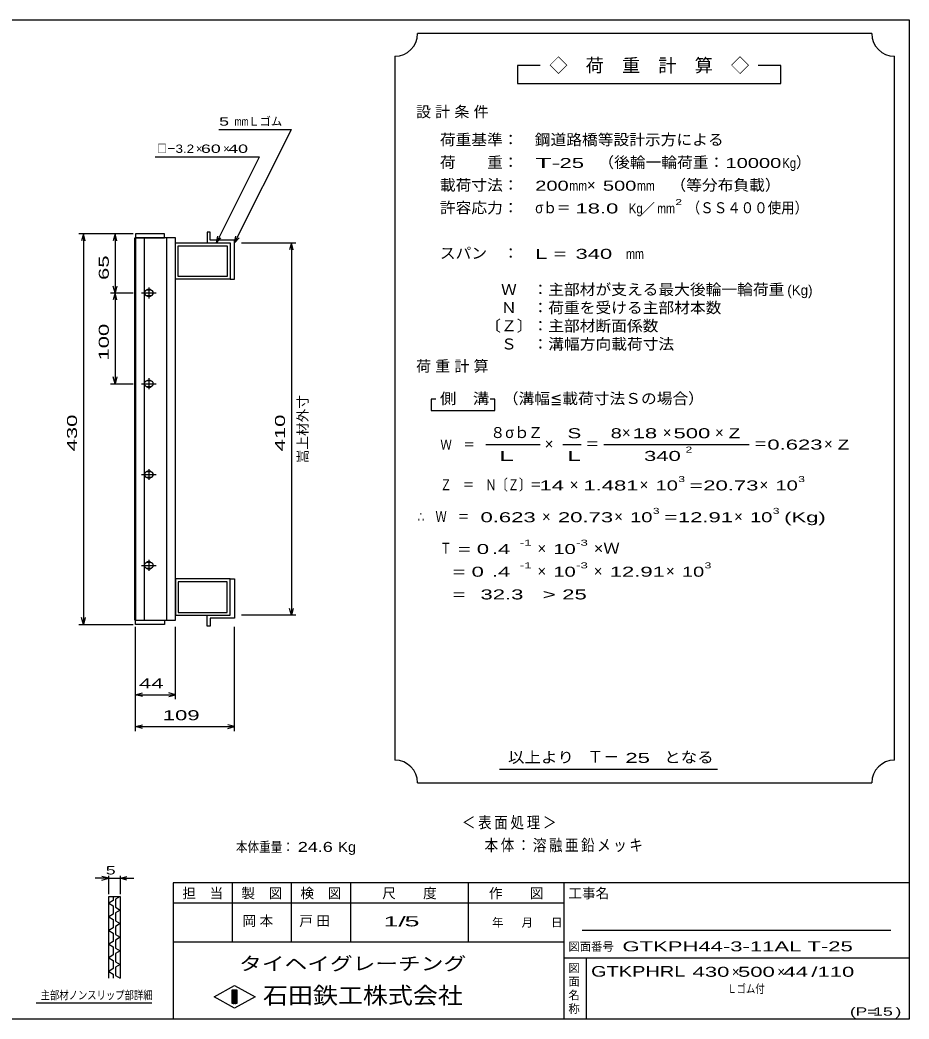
# Model space of a CAD drawing. Units: millimetres, scale not verified. Extents: x -910 to 866, y -641 to 527.
# Drawn here: x -113 to 866, y -573 to 527 of the extents above; entities that cross this region are included whole.
import ezdxf
from ezdxf.enums import TextEntityAlignment as Align

# ---------------------------------------------------------------- set-up
doc = ezdxf.new("R2010")
doc.units = ezdxf.units.MM
doc.header["$LTSCALE"] = 5
for name, color, linetype, lineweight in [('0_2', 150, 'Continuous', 25), ('16', 3, 'Continuous', 25), ('22', 4, 'Continuous', 25), ('24', 2, 'Continuous', 25), ('32', 4, 'Continuous', 25)]:
    doc.layers.add(name, color=color, linetype=linetype, lineweight=lineweight)
doc.styles.add('ベクトル', font='')
doc.styles.get('ベクトル').set_extended_font_data('ベクトル')

msp = doc.modelspace()

# ---------------------------------------------------------------- linework, layer by layer
at = {"layer": '0_2'}
for p, q in [((-864.5, 526.75), (865.5, 526.75)), ((865.5, 526.75), (865.5, -573.25)), ((865.5, -423.25), (55.5, -423.25)), ((55.5, -423.25), (55.5, -573.25)), ((120.5, -423.25), (120.5, -488.25)), ((185.5, -488.25), (185.5, -423.25)), ((250.5, -423.25), (250.5, -488.25)), ((380.5, -488.25), (380.5, -423.25)), ((485.5, -423.25), (485.5, -573.25)), ((485.5, -445.75), (55.5, -445.75)), ((845.5, -475.75), (505.5, -475.75)), ((55.5, -488.25), (485.5, -488.25)), ((485.5, -505.75), (865.5, -505.75)), ((510.5, -573.25), (510.5, -505.75)), ((100.5, -548.75), (123, -536.25)), ((123, -536.25), (145.5, -548.75)), ((123, -561.25), (100.5, -548.75)), ((120.5, -541.25), (125.5, -541.25)), ((120.5, -556.25), (120.5, -541.25)), ((120.5, -541.25), (121.5, -541.25)), ((121.5, -541.25), (121.5, -556.25)), ((122.5, -556.25), (122.5, -541.25)), ((122.5, -541.25), (123.5, -541.25)), ((145.5, -548.75), (123, -561.25)), ((123.5, -541.25), (123.5, -556.25)), ((124.5, -556.25), (124.5, -541.25)), ((124.5, -541.25), (125.5, -541.25)), ((125.5, -541.25), (125.5, -556.25)), ((125.5, -541.25), (125.5, -556.25)), ((125.5, -556.25), (120.5, -556.25)), ((121.5, -556.25), (122.5, -556.25)), ((123.5, -556.25), (124.5, -556.25)), ((865.5, -573.25), (-864.5, -573.25))]:
    msp.add_line(p, q, dxfattribs=at)
at = {"layer": '16'}
for p, q in [((13.3, -134.25), (13.3, 286.75)), ((13.3, 286.75), (14, 286.75)), ((46, 291.25), (14, 291.25)), ((14, 291.25), (14, 286.75)), ((14, 286.75), (46, 286.75)), ((14, 286.75), (14, -134.25)), ((58, 286.75), (14, 286.75)), ((23.5, 286.75), (23.5, -134.25)), ((46, 286.75), (46, 291.25)), ((48.5, -134.25), (48.5, 286.75)), ((58, -134.25), (58, 286.75)), ((96, 293.25), (93, 293.25)), ((93, 293.25), (93, 281.25)), ((96, 284.25), (96, 293.25)), ((58, 281.25), (118, 281.25)), ((58, 241.25), (58, 281.25)), ((61, 278.25), (115, 278.25)), ((61, 244.25), (61, 278.25)), ((93, 281.25), (118, 281.25)), ((123, 284.25), (96, 284.25)), ((115, 278.25), (115, 244.25)), ((118, 281.25), (118, 241.25)), ((118, 281.25), (118, 241.25)), ((123, 241.25), (123, 284.25)), ((115, 244.25), (61, 244.25)), ((28.5, 232.25), (28.5, 220.25)), ((118, 241.25), (58, 241.25)), ((118, 241.25), (123, 241.25)), ((20.5, 226.25), (36.5, 226.25)), ((30.5, 229.25), (26.5, 229.25)), ((26.5, 223.25), (30.5, 223.25)), ((28.5, 132.25), (28.5, 120.25)), ((20.5, 126.25), (36.5, 126.25)), ((30.5, 129.25), (26.5, 129.25)), ((26.5, 123.25), (30.5, 123.25)), ((20.5, 26.25), (36.5, 26.25)), ((30.5, 29.25), (26.5, 29.25)), ((26.5, 23.25), (30.5, 23.25)), ((28.5, 32.25), (28.5, 20.25)), ((20.5, -73.75), (36.5, -73.75)), ((30.5, -70.75), (26.5, -70.75)), ((26.5, -76.75), (30.5, -76.75)), ((28.5, -67.75), (28.5, -79.75)), ((118, -88.75), (58, -88.75)), ((58, -88.75), (58, -128.75)), ((115, -91.75), (61, -91.75)), ((61, -91.75), (61, -125.75)), ((115, -125.75), (115, -91.75)), ((118, -128.75), (118, -88.75)), ((118, -88.75), (123, -88.75)), ((118, -128.75), (118, -88.75)), ((123, -88.75), (123, -131.75)), ((58, -128.75), (118, -128.75)), ((61, -125.75), (115, -125.75)), ((93, -140.75), (93, -128.75)), ((93, -128.75), (118, -128.75)), ((123, -131.75), (96, -131.75)), ((96, -131.75), (96, -140.75)), ((14, -134.25), (13.3, -134.25)), ((14, -134.25), (46, -134.25)), ((14, -138.75), (14, -134.25)), ((14, -134.25), (58, -134.25)), ((46, -138.75), (14, -138.75)), ((46, -134.25), (46, -138.75)), ((96, -140.75), (93, -140.75))]:
    msp.add_line(p, q, dxfattribs=at)
for centre, radius, start, end in [((26.5, 226.25), 3, 90, 270), ((28.5, 226.25), 4, 46.6, 133.4), ((28.5, 226.25), 4, 226.6, 313.4), ((30.5, 226.25), 3, 270, 90), ((26.5, 126.25), 3, 90, 270), ((28.5, 126.25), 4, 46.6, 133.4), ((28.5, 126.25), 4, 226.6, 313.4), ((30.5, 126.25), 3, 270, 90), ((26.5, 26.25), 3, 90, 270), ((28.5, 26.25), 4, 46.6, 133.4), ((28.5, 26.25), 4, 226.6, 313.4), ((30.5, 26.25), 3, 270, 90), ((26.5, -73.75), 3, 90, 270), ((28.5, -73.75), 4, 46.6, 133.4), ((28.5, -73.75), 4, 226.6, 313.4), ((30.5, -73.75), 3, 270, 90)]:
    msp.add_arc(centre, radius, start, end, dxfattribs=at)
at = {"layer": '22'}
for p, q in [((105.5, 406.25), (185.5, 406.25)), ((123, 281.25), (185.5, 406.25)), ((35.5, 376.25), (150.5, 376.25)), ((103, 281.25), (150.5, 376.25)), ((11.5, 291.25), (-48.5, 291.25)), ((-43.5, 291.25), (-45.5, 283.75)), ((-41.5, 283.75), (-43.5, 291.25)), ((-43.5, 291.25), (-43.5, -138.75)), ((11.5, 291.25), (-13.5, 291.25)), ((-8.5, 291.25), (-10.5, 283.75)), ((-6.5, 283.75), (-8.5, 291.25)), ((-8.5, 291.25), (-8.5, 226.25)), ((103, 281.25), (104.5, 288.55)), ((103, 281.25), (108, 286.75)), ((123, 281.25), (124.5, 288.55)), ((123, 281.25), (128, 286.75)), ((130.5, 281.25), (190.5, 281.25)), ((185.5, 281.25), (183.5, 273.75)), ((187.5, 273.75), (185.5, 281.25)), ((185.5, 281.25), (185.5, -128.75)), ((-8.5, 226.25), (-10.5, 233.75)), ((-6.5, 233.75), (-8.5, 226.25)), ((-13.5, 226.25), (11.5, 226.25)), ((-8.5, 226.25), (-10.5, 218.75)), ((-6.5, 218.75), (-8.5, 226.25)), ((-8.5, 226.25), (-8.5, 126.25)), ((-8.5, 126.25), (-10.5, 133.75)), ((-6.5, 133.75), (-8.5, 126.25)), ((-13.5, 126.25), (11.5, 126.25)), ((-43.5, -138.75), (-45.5, -131.25)), ((-41.5, -131.25), (-43.5, -138.75)), ((190.5, -128.75), (130.5, -128.75)), ((185.5, -128.75), (183.5, -121.25)), ((187.5, -121.25), (185.5, -128.75)), ((-48.5, -138.75), (11.5, -138.75)), ((14, -221.25), (14, -141.25)), ((14, -256.25), (14, -141.25)), ((58, -221.25), (58, -141.25)), ((123, -256.25), (123, -141.25)), ((14, -216.25), (21.5, -214.25)), ((21.5, -218.25), (14, -216.25)), ((14, -216.25), (58, -216.25)), ((58, -216.25), (50.5, -214.25)), ((50.5, -218.25), (58, -216.25)), ((14, -251.25), (21.5, -249.25)), ((21.5, -253.25), (14, -251.25)), ((14, -251.25), (123, -251.25)), ((123, -251.25), (115.5, -249.25)), ((115.5, -253.25), (123, -251.25))]:
    msp.add_line(p, q, dxfattribs=at)
at = {"layer": '24', "color": 4}
for p, q in [((824.5, 511.75), (324.5, 511.75)), ((299.5, 486.75), (299.5, -288.25)), ((849.5, -288.25), (849.5, 486.75)), ((459.5, 476.75), (434.5, 476.75)), ((434.5, 476.75), (434.5, 456.75)), ((724.5, 476.75), (699.5, 476.75)), ((724.5, 456.75), (724.5, 476.75)), ((434.5, 456.75), (724.5, 456.75)), ((344.5, 109.25), (339.5, 109.25)), ((339.5, 109.25), (339.5, 96.75)), ((409.5, 109.25), (404.5, 109.25)), ((409.5, 96.75), (409.5, 109.25)), ((339.5, 96.75), (409.5, 96.75)), ((399.5, 59.25), (459.5, 59.25)), ((484.5, 59.25), (504.5, 59.25)), ((529.5, 59.25), (689.5, 59.25)), ((414.5, -298.25), (654.5, -298.25)), ((324.5, -313.25), (824.5, -313.25))]:
    msp.add_line(p, q, dxfattribs=at)
for centre, start, end in [((299.5, 511.75), 270, 0), ((849.5, 511.75), 180, 270), ((299.5, -313.25), 0, 90), ((849.5, -313.25), 90, 180)]:
    msp.add_arc(centre, 25, start, end, dxfattribs=at)
at = {"layer": '32'}
for p, q in [((-15.5, -418.25), (-23, -416.25)), ((-15.5, -435.75), (-15.5, -415.75)), ((-3, -415.75), (-3, -435.75)), ((-3, -418.25), (4.5, -416.25)), ((-15.5, -418.25), (-30.5, -418.25)), ((-23, -420.25), (-15.5, -418.25)), ((-15.5, -418.25), (-3, -418.25)), ((4.5, -420.25), (-3, -418.25)), ((-3, -418.25), (12, -418.25)), ((-15.5, -438.25), (-3, -438.25)), ((-15.5, -528.25), (-15.5, -438.25)), ((-10.5, -438.25), (-10.5, -442.75)), ((-3, -438.25), (-8, -441.25)), ((-3, -438.25), (-3, -528.25)), ((-10.5, -442.75), (-15.5, -445.75)), ((-15.5, -445.75), (-10.5, -448.75)), ((-10.5, -448.75), (-10.5, -457.75)), ((-8, -441.25), (-8, -450.25)), ((-8, -450.25), (-3, -453.25)), ((-10.5, -457.75), (-15.5, -460.75)), ((-15.5, -460.75), (-10.5, -463.75)), ((-3, -453.25), (-8, -456.25)), ((-8, -456.25), (-8, -465.25)), ((-10.5, -472.75), (-15.5, -475.75)), ((-10.5, -463.75), (-10.5, -472.75)), ((-8, -465.25), (-3, -468.25)), ((-3, -468.25), (-8, -471.25)), ((-8, -471.25), (-8, -480.25)), ((-15.5, -475.75), (-10.5, -478.75)), ((-10.5, -478.75), (-10.5, -487.75)), ((-8, -480.25), (-3, -483.25)), ((-3, -483.25), (-8, -486.25)), ((-10.5, -487.75), (-15.5, -490.75)), ((-15.5, -490.75), (-10.5, -493.75)), ((-10.5, -493.75), (-10.5, -502.75)), ((-8, -486.25), (-8, -495.25)), ((-10.5, -502.75), (-15.5, -505.75)), ((-15.5, -505.75), (-10.5, -508.75)), ((-8, -495.25), (-3, -498.25)), ((-3, -498.25), (-8, -501.25)), ((-8, -501.25), (-8, -510.25)), ((-10.5, -508.75), (-10.5, -517.75)), ((-8, -510.25), (-3, -513.25)), ((-3, -513.25), (-8, -516.25)), ((-8, -516.25), (-8, -525.25)), ((-10.5, -517.75), (-15.5, -520.75)), ((-15.5, -520.75), (-10.5, -523.75)), ((-10.5, -523.75), (-10.5, -528.25)), ((-8, -525.25), (-3, -528.25)), ((32, -555.75), (-95.5, -555.75))]:
    msp.add_line(p, q, dxfattribs=at)

# ---------------------------------------------------------------- texts
at = {"layer": '0_2', "style": 'ベクトル'}
for s, height, p in [('担\u3000当', 11, (65.5, -434.75)), ('製\u3000図', 11, (130.5, -434.75)), ('検\u3000図', 11, (195.5, -434.75)), ('尺\u3000\u3000度', 11, (285.5, -434.75)), ('作\u3000\u3000図', 11, (403, -434.75)), ('工事名', 11, (490.5, -434.75)), ('年', 9.16, (406.5, -467)), ('月', 9.16, (439, -467)), ('日', 9.16, (471.5, -467)), ('図面番号', 9.164, (490.5, -493.5)), ('図', 9.16, (490.5, -517)), ('面', 9.16, (490.5, -532)), ('名', 9.16, (490.5, -547)), ('称', 9.16, (490.5, -562))]:
    msp.add_text(s, height=height, dxfattribs=at).set_placement(p, align=Align.MIDDLE_LEFT)
at = {"layer": '0_2', "color": 222, "style": 'ベクトル'}
for s, height, width, p in [('タイヘイグレーチング', 14.66, 1.25, (128, -512.25)), ('石田鉄工株式会社', 18.33, 1.1, (154.25, -547.25))]:
    msp.add_text(s, height=height, dxfattribs=dict(at, width=width)).set_placement(p, align=Align.MIDDLE_LEFT)
at = {"layer": '22', "color": 2, "style": 'ベクトル'}
for s, height, width, p in [(' 5 ', 9.164, 1.6, (100.5, 415)), ('mm', 9.164, 0.75, (123, 415)), ('□－', 9.164, 0.8, (38, 385)), ('3.2', 9.164, 1.2, (58, 385)), (' 60 ', 9.164, 1.6, (80.5, 385)), (' 40 ', 9.164, 1.6, (110.5, 385)), (' 44 ', 11, 1.65, (11, -203.75)), (' 109 ', 11, 1.65, (37.25, -238.75)), ('本体重量：', 11, 0.85, (124.5, -383.75)), (' 24.6', 11, 1.35, (187, -383.75)), ('Kg', 11, 1.1, (237, -383.75)), ('1/', 11, 2, (287, -465.75)), (' 5 ', 11, 2, (302, -465.75)), ('GTKPH44-3-11AL T-25           ', 11, 1.65, (550, -493.25)), ('GTKPHRL', 11.73, 1.4, (515.5, -520.75)), (' 430 ', 11, 1.65, (620.5, -521.25)), (' 500 ', 11, 1.65, (670.5, -521.25)), (' 44 ', 11, 1.65, (720.5, -521.25)), ('/', 11, 1.65, (758, -521.25)), (' 110 ', 11, 1.65, (758, -521.25)), ('Ｌゴム付', 9.164, 0.8, (665.5, -540)), ('(P=', 9.164, 1.55, (800.5, -565)), (' 15 ', 9.164, 1.6, (820.5, -565)), (')', 9.16, 1.6, (850.5, -565))]:
    msp.add_text(s, height=height, dxfattribs=dict(at, width=width)).set_placement(p, align=Align.MIDDLE_LEFT)
for s, height, p in [('Ｌゴム', 9.164, (138, 415)), ('×', 9.16, (80.5, 385)), ('×', 9.16, (110.5, 385)), ('×', 11, (670.5, -521.25)), ('×', 11, (720.5, -521.25))]:
    msp.add_text(s, height=height, dxfattribs=at).set_placement(p, align=Align.MIDDLE_LEFT)
at = {"layer": '22', "color": 2, "style": 'ベクトル', "width": 1.65}
for s, p in [(' 65 ', (-21, 233.75)), (' 100 ', (-21, 145)), (' 430 ', (-56, 45)), (' 410', (173, 45))]:
    msp.add_text(s, height=11, rotation=90, dxfattribs=at).set_placement(p, align=Align.MIDDLE_LEFT)
at = {"layer": '22', "color": 2, "style": 'ベクトル'}
msp.add_text('嵩上材外寸', height=11, rotation=90, dxfattribs=at).set_placement((198, 38.75), align=Align.MIDDLE_LEFT)
at = {"layer": '22', "color": 2, "attachment_point": 4, "style": 'ベクトル'}
for s, insert, char_height in [('\\T1.2;\\W0.85;＜表面処理＞', (373.25, -357.5), 12.83), ('\\T1.19;\\W0.85;本体：溶融亜鉛メッキ', (398.25, -382.5), 12.83), ('\\T1.25;岡本\u3000', (131.75, -465.75), 11), ('\\T1.25;戸田\u3000', (194.25, -465.75), 11)]:
    msp.add_mtext(s, dxfattribs=dict(at, insert=insert, char_height=char_height))
at = {"layer": '24', "style": 'ベクトル'}
for s, height, p in [('◇\u3000荷\u3000重\u3000計\u3000算\u3000◇', 14.66, (469.5, 476.75)), ('）', 12.1, (741, 370)), ('×', 12.1, (511, 345)), ('／', 11, (570.75, 319.25)), ('(Kg)', 11, (731.5, 229.25)), ('８', 12.1, (404.5, 72.5)), ('σｂ', 12.1, (421, 72.5)), ('Ｚ', 12.1, (446, 72.5)), ('×', 12.1, (549.5, 72.5)), ('×', 12.1, (594.5, 72.5)), ('×', 12.1, (652, 72.5)), ('×', 12.1, (464.5, 60)), ('×', 12.1, (772, 60)), ('×', 12.1, (492, 15)), ('×', 12.1, (569, 15)), ('×', 12.1, (701, 15)), ('×', 12.1, (461.5, -20)), ('×', 12.1, (541, -20)), ('×', 12.1, (673, -20)), ('×', 12.1, (456.5, -55)), ('×', 12.1, (456.5, -80)), ('×', 12.1, (518.5, -80)), ('×', 12.1, (598, -80)), ('Ｔ－', 12.83, (511.5, -284.5))]:
    msp.add_text(s, height=height, dxfattribs=at).set_placement(p, align=Align.MIDDLE_LEFT)
for s, height, width, p in [('荷重基準：\u3000', 12.1, 1.05, (349, 395)), ('鋼道路橋等設計示方による', 12.1, 1.05, (453.5, 395)), ('荷\u3000\u3000重：\u3000', 12.1, 1.05, (349, 370)), ('T-', 11, 2, (454, 369.25)), (' 25 ', 11, 1.65, (474, 369.25)), ('（後輪一輪荷重：', 12.1, 1.05, (523.5, 370)), ('10000', 11, 1.5, (663.5, 369.25)), ('Kg', 11, 0.85, (726, 369.25)), ('載荷寸法：\u3000', 12.1, 1.05, (349, 345)), ('\u3000（等分布負載）', 12.1, 1.05, (585.5, 345)), ('200', 11, 1.5, (454, 344.25)), ('mm', 11, 0.8, (491.5, 344.25)), ('500', 11, 1.5, (528.5, 344.25)), ('mm', 11, 0.8, (566, 344.25)), ('許容応力：\u3000', 12.1, 1.05, (349, 320)), ('σｂ＝', 12.1, 0.9, (454, 320)), (' 18.0', 11, 1.65, (491.5, 319.25)), ('Kg', 11, 0.85, (557, 319.25)), ('mm', 11, 0.8, (588.25, 319.25)), ('2', 6.6, 1.5, (608.25, 326.25)), ('（ＳＳ４００使用）', 12.1, 0.9, (620.75, 320)), ('スパン\u3000：\u3000', 12.1, 1.05, (349, 270)), ('L =', 11, 1.65, (454, 269.25)), (' 340 ', 11, 1.65, (491.5, 269.25)), ('mm', 11, 0.8, (554, 269.25)), ('\u3000Ｗ\u3000：主部材が支える最大後輪一輪荷重', 12.1, 1.05, (399, 230)), ('\u3000Ｎ\u3000：荷重を受ける主部材本数', 12.1, 1.05, (399, 210)), ('〔Ｚ〕：主部材断面係数', 12.1, 1.05, (399, 190)), ('\u3000Ｓ\u3000：溝幅方向載荷寸法', 12.1, 1.05, (399, 170)), ('側\u3000溝', 12.1, 1.1, (349, 110)), ('\u3000（溝幅≦載荷寸法Ｓの場合）', 12.1, 1.05, (401, 110)), ('S', 11, 1.55, (489.5, 71.75)), ('8', 11, 1.5, (537, 71.75)), (' 18 ', 11, 1.65, (554.5, 71.75)), (' 500 ', 11, 1.65, (599.5, 71.75)), ('Z', 11, 1.4, (667, 71.75)), ('Ｗ\u3000＝', 11, 0.85, (349.5, 59.25)), ('＝', 12.1, 0.9, (509.5, 60)), ('2', 6.6, 1.5, (619.5, 53.75)), ('＝', 12.1, 0.9, (694.5, 60)), ('0.623', 11, 1.65, (709.5, 59.25)), ('Z', 11, 1.4, (787, 59.25)), ('L', 11, 1.8, (489.5, 46.75)), (' 340 ', 11, 1.65, (567, 46.75)), ('Ｚ\u3000＝\u3000Ｎ〔Ｚ〕＝', 12.1, 0.75, (349.5, 15)), ('3', 6.6, 1.5, (611.5, 21.25)), ('3', 6.6, 1.5, (743.5, 21.25)), (' 14 ', 11, 1.65, (452, 14.25)), ('1.481', 11, 1.65, (507, 14.25)), ('10', 11, 1.5, (586.5, 14.25)), ('=', 11, 1.7, (624, 14.25)), ('20.73', 11, 1.65, (639, 14.25)), ('10', 11, 1.5, (718.5, 14.25)), ('3', 6.6, 1.5, (583.5, -13.75)), ('3', 6.6, 1.5, (715.5, -13.75)), ('∴\u3000Ｗ\u3000＝', 12.1, 0.75, (324.5, -20)), (' 0.623', 11, 1.65, (387, -20.75)), ('20.73', 11, 1.65, (479, -20.75)), ('10', 11, 1.5, (558.5, -20.75)), ('=', 11, 1.7, (596, -20.75)), ('12.91', 11, 1.65, (611, -20.75)), ('10', 11, 1.5, (690.5, -20.75)), ('(Kg)', 11, 1.65, (728, -20.75)), ('Ｔ', 12.1, 0.75, (349.5, -55)), (' = 0', 11, 1.65, (362, -55.75)), (' .4 ', 11, 1.65, (399.5, -55.75)), ('-1', 6.598, 1.65, (437, -48.75)), ('10', 11, 1.5, (474, -55.75)), ('-3', 6.598, 1.65, (499, -48.75)), ('×Ｗ', 12.1, 1.1, (518.5, -55)), ('  = 0', 11, 1.65, (349.5, -80.75)), (' .4 ', 11, 1.65, (399.5, -80.75)), ('-1', 6.598, 1.65, (437, -73.75)), ('10', 11, 1.5, (474, -80.75)), ('-3', 6.598, 1.65, (499, -73.75)), ('12.91', 11, 1.65, (536, -80.75)), ('10', 11, 1.5, (615.5, -80.75)), ('3', 6.6, 1.5, (640.5, -73.75)), ('  =', 11, 1.65, (349.5, -105.75)), (' 32.3', 11, 1.65, (387, -105.75)), ('>', 11, 1.7, (462, -105.75)), (' 25 ', 11, 1.65, (477, -105.75)), ('以上より\u3000', 12.1, 1.1, (424, -285)), (' 25 ', 11, 1.65, (546.5, -285.75)), ('となる', 12.1, 1.1, (596, -285))]:
    msp.add_text(s, height=height, dxfattribs=dict(at, width=width)).set_placement(p, align=Align.MIDDLE_LEFT)
at = {"layer": '24', "attachment_point": 4, "style": 'ベクトル'}
for s, insert, char_height in [('\\T1.28;設計条件', (322.75, 425), 12.1), ('\\T1.28;荷重計算', (322.75, 145), 12.1), ('\\T1.5;\\W2;\\~L\\~', (402, 46.75), 11)]:
    msp.add_mtext(s, dxfattribs=dict(at, insert=insert, char_height=char_height))
at = {"layer": '32', "color": 2, "style": 'ベクトル'}
for s, width, p in [(' 5 ', 1.6, (-24.25, -409.5)), ('主部材ノンスリップ部詳細', 0.8, (-90.5, -547))]:
    msp.add_text(s, height=9.164, dxfattribs=dict(at, width=width)).set_placement(p, align=Align.MIDDLE_LEFT)

doc.saveas('drawing.dxf')
